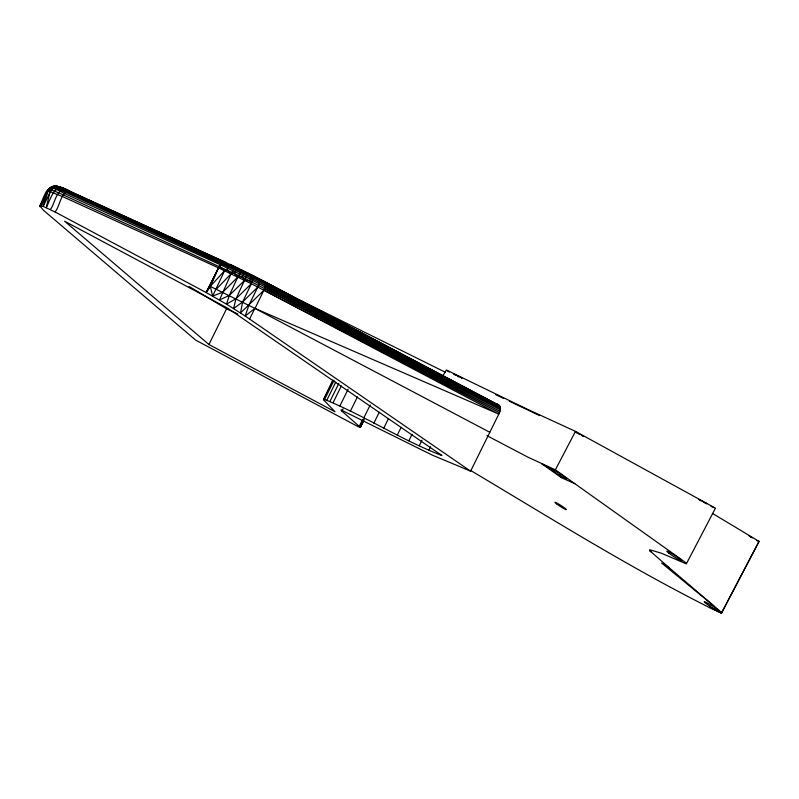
<?xml version="1.0" encoding="UTF-8"?>
<svg xmlns="http://www.w3.org/2000/svg" width="799" height="799" viewBox="0 0 799 799"><rect width="100%" height="100%" fill="white"/><g stroke="black" fill="none" stroke-linecap="round" stroke-linejoin="round"><path stroke-width="1.2" d="M718.341 611.754L709.832 607.749L709.971 606.241L718.341 611.754L721.517 612.963A10.177 0.859 32.8 0 0 720.628 611.694L668.833 567.41L649.607 550.611L649.607 549.742L661.173 553.138L685.222 563.405A10.227 0.859 32.8 0 0 686.471 563.635L715.455 508.154L575.48 431.37L526.231 408.718L446.321 369.977L442.546 376.409M494.551 403.465C500.713 403.505 501.532 409.947 498.796 414.122L470.601 471.17L245.183 316.024L226.536 304.179L206.172 292.544L209.408 285.972L255.011 308.424L264.719 288.539L265.478 283.795L264.679 281.747L232.01 265.338L69.173 190.961C68.834 189.153 49.588 184.419 57.258 186.157M323.585 399.061C363.935 415.2 401.078 439.929 441.947 455.53L227.515 308.084L64.599 221.203L208.929 344.519L334.991 411.735L323.485 399.72L332.923 380.164M55.181 186.177L49.908 187.985L51.496 186.736L55.391 185.927L63.95 189.183L247.68 273.658L500.224 407.23L247.34 274.516L62.552 189.553L53.523 186.117L50.147 187.705L48.559 189.313L39.95 205.922L43.136 206.372L48.799 189.023L58.707 192.799L245.443 278.691L499.894 411.275L250.616 279.32L220.484 264.799L64.579 193.518C47.461 184.459 48.2 185.807 39.95 205.922L43.376 210.177L195.595 340.074L358.212 426.696L360.409 427.365L363.665 420.783M231.34 265.148L247.84 273.138L236.035 298.716L251.355 283.745L253.692 276.064L231.34 265.148L229.573 265.917L226.566 269.553L224.609 270.691L210.287 286.372L206.172 292.544L54.991 211.935L43.136 206.372L50.557 191.44L52.854 188.514L56.04 186.866L59.496 186.826L62.702 188.045L226.017 262.561L222.841 262.801L219.415 266.237L209.518 286.022M40.06 206.761L48.799 189.023L40.989 205.792C45.723 199.73 46.212 186.596 55.99 186.047M264.719 288.539L499.415 412.703L251.355 283.745L249.927 280.928L251.555 274.856M47.511 190.631L62.582 196.574L218.487 267.865L210.287 286.372L212.634 296.079L222.731 292.224L237.832 277.023L241.917 270.222M212.634 296.079L224.609 270.691L219.415 266.237M489.807 432.279L254.891 308.364L245.183 316.024L248.898 305.238L258.616 285.353L259.735 280.799L259.345 278.961L247.84 273.138M236.065 267.395L233.807 269.333L231.101 273.767L219.485 299.995L229.323 295.41L244.624 280.369L249.927 280.928M218.487 267.865L209.997 286.242L206.172 292.544L218.487 267.865L251.355 283.745L242.626 302.032L240.499 312.928L263.98 290.257L498.796 414.122L255.011 308.424M244.624 280.369L242.057 277.013L237.832 277.023L229.323 295.41L226.536 304.179L235.975 298.686L233.608 308.534L242.546 301.992L257.847 287.061M50.287 209.518C55.091 204.065 55.85 188.384 66.017 189.443C54.432 182.132 49.798 200.978 46.302 207.64L50.537 189.483C53.433 185.548 58.836 185.827 62.702 188.045L62.012 187.825M54.991 211.935C60.065 206.771 60.454 190.991 70.112 191.281L65.288 189.213M208.929 344.519L226.556 308.833L189.073 286.432M249.618 319.031L254.891 308.364M323.485 399.72L332.624 381.203M324.803 399.091L334.082 380.284M327.031 399.79L335.76 382.122M330.097 401.088L338.836 383.4M333.143 402.566L341.363 385.927M339.865 405.952L348.154 389.173M360.409 427.365L341.922 411.165L343.021 408.928M350.342 411.265L357.413 396.933M359.4 426.077L362.716 419.375M363.725 418.107L370.197 405.003M360.049 426.676L363.275 420.134M360.029 427.375L362.736 421.882M360.409 427.115L364.184 419.465M373.812 423.28L379.275 412.214M383.69 428.304L388.534 418.486M397.283 435.125L401.118 427.365M408.858 440.778L412.094 434.217M419.285 445.692L422.002 440.189M428.963 450.067L430.601 446.741M242.057 277.013L244.973 271.58M686.471 563.635L686.141 563.175A9.968 0.839 32.8 0 0 682.446 560.249L555.375 469.832L575.48 431.37M721.687 612.823L759.05 541.402L712.378 513.367M216.339 289.188L231.101 273.767L234.197 273.178L236.744 269.343L238.392 268.374M58.836 187.026L60.325 187.156L59.496 186.826M48.469 190.751L50.537 189.483M714.556 609.977L713.906 608.748A8.989 0.759 32.8 0 0 718.411 611.195L721.517 612.963M55.161 185.947L60.325 187.156M470.601 471.17L431.999 455.001L340.933 409.867L341.922 411.165M698.676 499.435L699.684 499.874M461.383 378.067L461.932 378.267L461.343 377.867M320.109 310.941L320.739 311.171L320.219 310.801M583.42 436.324L583.829 436.344M752.029 537.777L752.478 537.827M710.98 506.306L714.296 507.784M555.375 469.832L527.869 457.138L486.941 435.665M551.819 469.572A9.109 0.769 32.8 0 0 559.09 474.906A9.029 0.759 32.8 0 0 566.781 478.861A9.029 0.759 32.8 0 0 558.032 472.439A9.029 0.759 32.8 0 0 551.819 469.572L541.872 463.81L561.228 477.592L574.811 483.665M756.703 540.543L759.02 541.502L721.437 613.073L719.11 611.415M226.556 308.833L237.852 313.997M705.996 503.42L706.636 503.71M495.809 394.726L503.67 398.471M509.283 401.148L539.585 415.62M318.511 310.172L319.41 310.611M709.832 607.749C627.575 566.421 549.482 517.402 470.451 470.361M578.186 433.308L575.709 432.169L576.668 432.798M581.722 435.495L582.661 435.964M253.692 276.064L499.405 405.522L263.93 281.228M445.333 372.244L300.504 300.424L307.995 304.898M750.321 536.948L751.27 537.417M700.533 500.284L703.749 501.932M704.139 502.511L705.147 503.01M457.637 375.84L453.413 373.822L454.002 374.222M457.707 376.249L458.806 376.818M317.473 309.642L315.265 308.494M259.345 278.961L499.914 406.252L265.208 282.616M265.478 283.795L500.324 408.429L243.555 274.067L65.738 192.349L54.372 187.495L51.516 186.996M265.228 286.831L500.214 409.797L265.488 285.223M317.682 309.393L312.219 306.716L312.729 307.076M580.364 434.426L581.442 434.996M578.466 433.797L579.545 434.376M749.043 535.919L750.121 536.489M458.746 376.419L460.663 377.468M704.798 502.501L706.905 503.71M699.974 500.294L700.893 500.803M454.681 374.621L455.57 375.111M318.701 309.942L319.56 310.421M313.388 307.465L314.257 307.945M582.431 435.535L583.24 435.994M751.1 537.028L751.899 537.477M447.16 370.736L449.298 372.004M668.833 567.41L661.592 563.025L713.777 605.832M711.42 605.392L713.397 606.681A9.089 0.769 32.8 0 1 719.3 611.305M718.411 611.195L721.097 613.003M649.607 550.611L651.105 551.829M226.566 269.553L231.101 273.767M234.197 273.178L237.832 277.023M559.09 474.906L561.228 477.592M711.949 607.54L712.189 608.858M710.061 606.311A8.989 0.759 32.8 0 1 704.209 601.607A8.989 0.759 32.8 0 1 711.5 605.452M668.893 553.158A9.049 0.759 32.8 0 0 681.697 560.978A9.049 0.759 32.8 0 0 672.608 554.027A9.049 0.759 32.8 0 0 668.893 553.158M556.593 503.849A6.782 0.569 32.8 0 0 566.161 509.662A6.782 0.569 32.8 0 0 559.23 504.399A6.782 0.569 32.8 0 0 556.593 503.849"/></g></svg>
